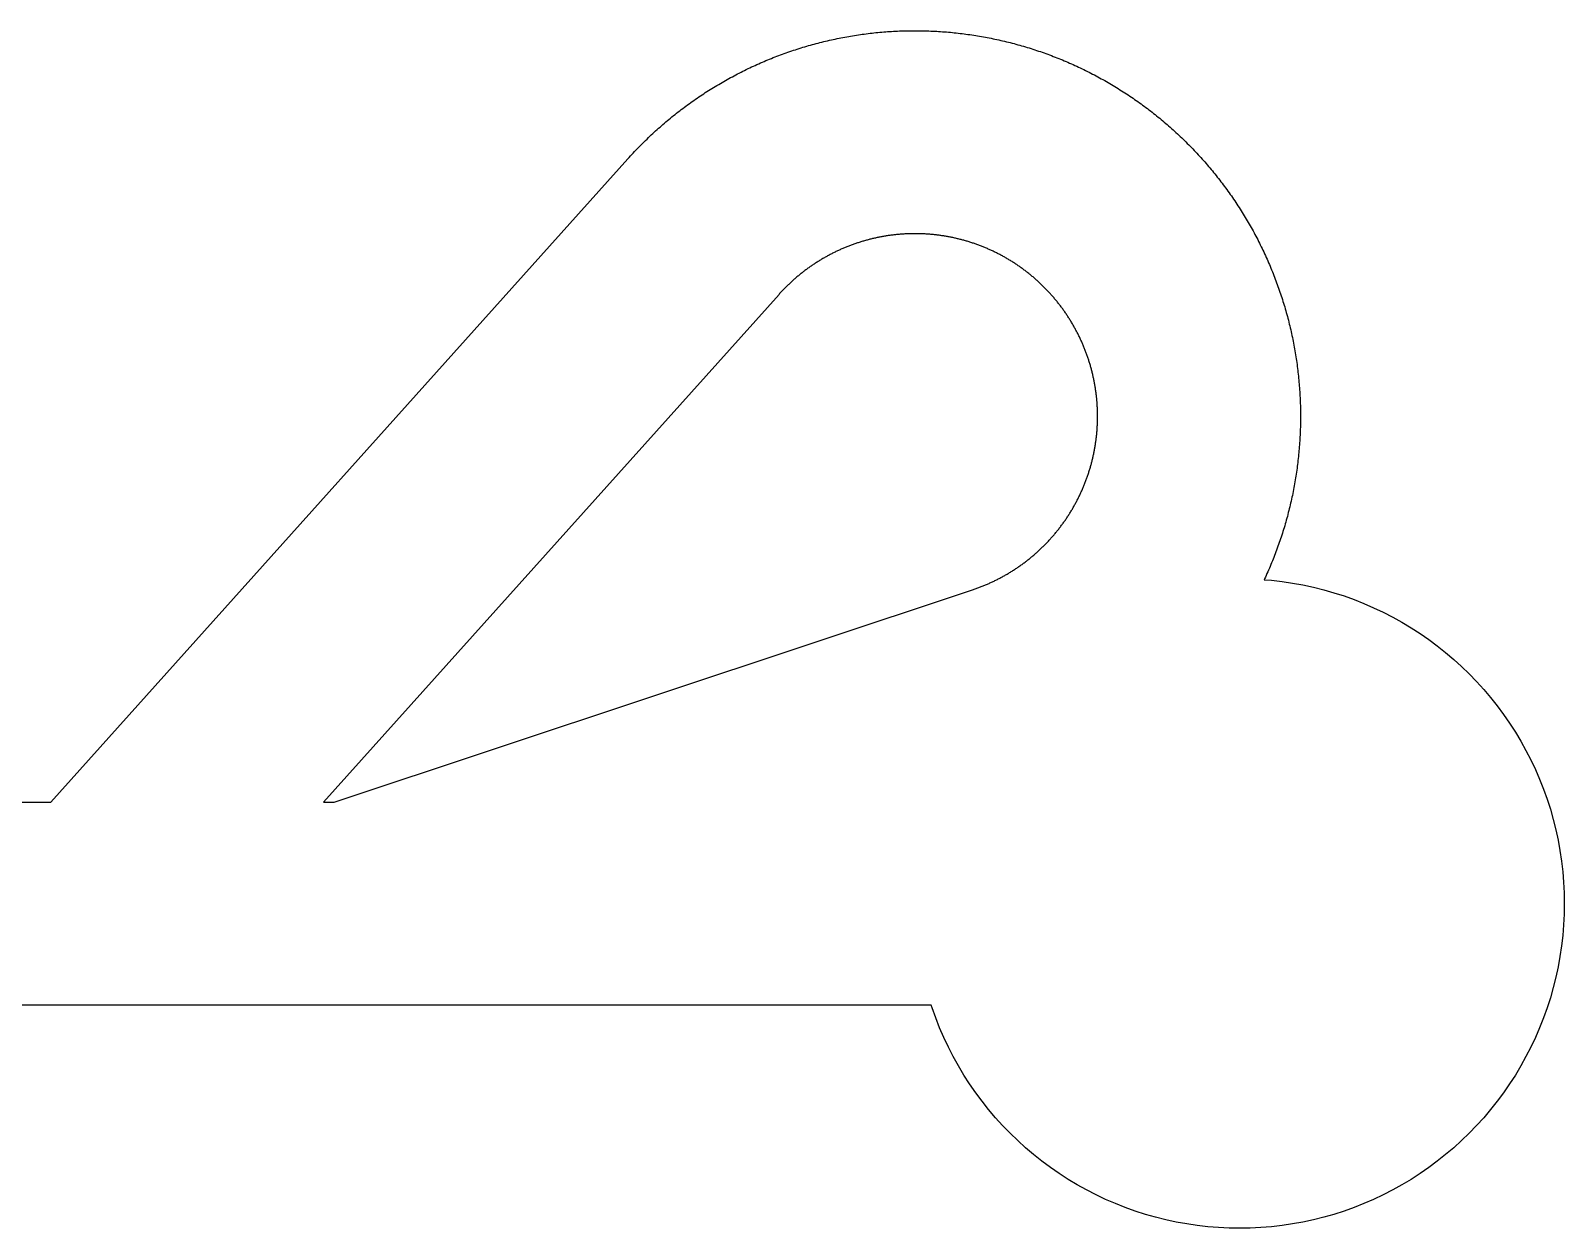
# Model space of a CAD drawing. Header units: millimetres. Extents: x -1.3 to 28.9, y -1.6 to 4.3.
# Drawn here: x 21.38 to 28.94, y -1.6 to 4.3 of the extents above; entities that cross this region are included whole.
import ezdxf

# ---------------------------------------------------------------- set-up
doc = ezdxf.new("R2010")
doc.units = ezdxf.units.MM

msp = doc.modelspace()

# ---------------------------------------------------------------- linework, layer by layer
for points in [[(18.887615, 0.5), (21.480008, 0.5), (24.323283, 3.668882), (24.329761, 3.676064), (24.336275, 3.683214), (24.342825, 3.69033), (24.349412, 3.697413), (24.356034, 3.704462), (24.362692, 3.711477), (24.369386, 3.718459), (24.376115, 3.725406), (24.38288, 3.732319), (24.38968, 3.739197), (24.396514, 3.74604), (24.403384, 3.752849), (24.410288, 3.759623), (24.417226, 3.766361), (24.424199, 3.773064), (24.431205, 3.779732), (24.438246, 3.786363), (24.44532, 3.792959), (24.452427, 3.799519), (24.459568, 3.806042), (24.466742, 3.812529), (24.473949, 3.81898), (24.481189, 3.825393), (24.488461, 3.83177), (24.495766, 3.838109), (24.503103, 3.844412), (24.510471, 3.850676), (24.517872, 3.856904), (24.525304, 3.863093), (24.532768, 3.869245), (24.540263, 3.875358), (24.547788, 3.881434), (24.555345, 3.887471), (24.562932, 3.893469), (24.57055, 3.899429), (24.578198, 3.905349), (24.585876, 3.911231), (24.593584, 3.917074), (24.601321, 3.922877), (24.609088, 3.928641), (24.616884, 3.934365), (24.62471, 3.94005), (24.632564, 3.945694), (24.640446, 3.951299), (24.648357, 3.956863), (24.656297, 3.962387), (24.664264, 3.967871), (24.672259, 3.973313), (24.680282, 3.978716), (24.688332, 3.984077), (24.696409, 3.989397), (24.704514, 3.994676), (24.712645, 3.999913), (24.720802, 4.00511), (24.728986, 4.010264), (24.737197, 4.015377), (24.745433, 4.020448), (24.753694, 4.025477), (24.761982, 4.030464), (24.770294, 4.035409), (24.778632, 4.040311), (24.786994, 4.045171), (24.795381, 4.049988), (24.803793, 4.054762), (24.812228, 4.059493), (24.820688, 4.064182), (24.829171, 4.068827), (24.837678, 4.073429), (24.846208, 4.077988), (24.854762, 4.082503), (24.863338, 4.086975), (24.871937, 4.091403), (24.880558, 4.095787), (24.889202, 4.100127), (24.897867, 4.104423), (24.906554, 4.108675), (24.915263, 4.112883), (24.923993, 4.117046), (24.932744, 4.121165), (24.941516, 4.125239), (24.950309, 4.129269), (24.959122, 4.133253), (24.967955, 4.137193), (24.976809, 4.141088), (24.985681, 4.144937), (24.994574, 4.148742), (25.003485, 4.152501), (25.012416, 4.156214), (25.021365, 4.159883), (25.030333, 4.163505), (25.03932, 4.167082), (25.048324, 4.170613), (25.057346, 4.174098), (25.066386, 4.177538), (25.075443, 4.180931), (25.084518, 4.184278), (25.093609, 4.187578), (25.102717, 4.190833), (25.111841, 4.194041), (25.120982, 4.197202), (25.130139, 4.200317), (25.139311, 4.203386), (25.148499, 4.206407), (25.157702, 4.209382), (25.16692, 4.21231), (25.176153, 4.215191), (25.185401, 4.218025), (25.194663, 4.220812), (25.203939, 4.223551), (25.213228, 4.226243), (25.222532, 4.228889), (25.231848, 4.231486), (25.241178, 4.234036), (25.25052, 4.236539), (25.259876, 4.238994), (25.269243, 4.241401), (25.278623, 4.243761), (25.288015, 4.246073), (25.297418, 4.248337), (25.306832, 4.250553), (25.316258, 4.252721), (25.325695, 4.254842), (25.335142, 4.256914), (25.3446, 4.258938), (25.354068, 4.260914), (25.363546, 4.262841), (25.373034, 4.264721), (25.382531, 4.266552), (25.392037, 4.268334), (25.401552, 4.270068), (25.411076, 4.271754), (25.420609, 4.273392), (25.430149, 4.27498), (25.439698, 4.27652), (25.449254, 4.278012), (25.458818, 4.279455), (25.468389, 4.280849), (25.477967, 4.282194), (25.487552, 4.283491), (25.497143, 4.284739), (25.50674, 4.285938), (25.516343, 4.287088), (25.525953, 4.288189), (25.535567, 4.289241), (25.545187, 4.290245), (25.554812, 4.291199), (25.564441, 4.292104), (25.574075, 4.292961), (25.583713, 4.293768), (25.593356, 4.294526), (25.603002, 4.295235), (25.612651, 4.295895), (25.622304, 4.296506), (25.631959, 4.297068), (25.641618, 4.29758), (25.651279, 4.298044), (25.660942, 4.298458), (25.670607, 4.298823), (25.680274, 4.299139), (25.689942, 4.299405), (25.699611, 4.299623), (25.709282, 4.299791), (25.718953, 4.29991), (25.728625, 4.299979), (25.738297, 4.3), (25.747969, 4.299971), (25.757641, 4.299893), (25.767312, 4.299766), (25.776982, 4.299589), (25.786651, 4.299363), (25.796319, 4.299089), (25.805986, 4.298764), (25.815651, 4.298391), (25.825314, 4.297968), (25.834974, 4.297497), (25.844632, 4.296976), (25.854287, 4.296406), (25.863939, 4.295787), (25.873588, 4.295118), (25.883233, 4.294401), (25.892875, 4.293634), (25.902513, 4.292819), (25.912146, 4.291954), (25.921774, 4.29104), (25.931398, 4.290078), (25.941017, 4.289066), (25.950631, 4.288005), (25.960239, 4.286896), (25.969842, 4.285737), (25.979438, 4.28453), (25.989028, 4.283274), (25.998611, 4.281969), (26.008188, 4.280615), (26.017758, 4.279213), (26.02732, 4.277762), (26.036875, 4.276262), (26.046423, 4.274714), (26.055962, 4.273117), (26.065493, 4.271471), (26.075015, 4.269777), (26.084529, 4.268035), (26.094034, 4.266244), (26.103529, 4.264405), (26.113015, 4.262517), (26.122492, 4.260581), (26.131958, 4.258597), (26.141414, 4.256565), (26.15086, 4.254485), (26.160294, 4.252356), (26.169718, 4.25018), (26.179131, 4.247956), (26.188532, 4.245683), (26.197922, 4.243363), (26.2073, 4.240996), (26.216665, 4.23858), (26.226018, 4.236117), (26.235359, 4.233606), (26.244686, 4.231048), (26.254001, 4.228442), (26.263302, 4.225789), (26.272589, 4.223089), (26.281862, 4.220341), (26.291122, 4.217546), (26.300367, 4.214705), (26.309597, 4.211816), (26.318813, 4.20888), (26.328014, 4.205897), (26.337199, 4.202868), (26.346369, 4.199791), (26.355523, 4.196668), (26.36466, 4.193499), (26.373782, 4.190283), (26.382887, 4.187021), (26.391976, 4.183712), (26.401047, 4.180357), (26.410102, 4.176956), (26.419138, 4.173509), (26.428158, 4.170016), (26.437159, 4.166477), (26.446142, 4.162893), (26.455107, 4.159262), (26.464053, 4.155587), (26.472981, 4.151865), (26.481889, 4.148098), (26.490778, 4.144286), (26.499648, 4.140429), (26.508497, 4.136527), (26.517327, 4.132579), (26.526137, 4.128587), (26.534926, 4.12455), (26.543694, 4.120468), (26.552442, 4.116342), (26.561168, 4.112171), (26.569874, 4.107956), (26.578557, 4.103696), (26.587219, 4.099393), (26.595859, 4.095045), (26.604476, 4.090653), (26.613071, 4.086218), (26.621644, 4.081739), (26.630193, 4.077216), (26.638719, 4.07265), (26.647222, 4.068041), (26.655702, 4.063388), (26.664157, 4.058692), (26.672589, 4.053954), (26.680996, 4.049172), (26.689379, 4.044348), (26.697737, 4.039481), (26.70607, 4.034571), (26.714379, 4.029619), (26.722662, 4.024625), (26.730919, 4.019589), (26.739151, 4.014511), (26.747356, 4.009391), (26.755536, 4.004229), (26.763689, 3.999026), (26.771816, 3.993782), (26.779915, 3.988496), (26.787988, 3.983168), (26.796034, 3.9778), (26.804052, 3.972391), (26.812042, 3.966942), (26.820005, 3.961451), (26.827939, 3.95592), (26.835845, 3.950349), (26.843723, 3.944738), (26.851572, 3.939086), (26.859393, 3.933395), (26.867184, 3.927664), (26.874946, 3.921894), (26.882678, 3.916084), (26.890381, 3.910234), (26.898054, 3.904346), (26.905697, 3.898418), (26.913309, 3.892452), (26.920891, 3.886447), (26.928443, 3.880404), (26.935963, 3.874322), (26.943453, 3.868202), (26.950911, 3.862044), (26.958338, 3.855848), (26.965733, 3.849614), (26.973097, 3.843343), (26.980428, 3.837034), (26.987727, 3.830689), (26.994994, 3.824306), (27.002228, 3.817886), (27.009429, 3.811429), (27.016598, 3.804936), (27.023733, 3.798406), (27.030835, 3.791841), (27.037903, 3.785239), (27.044938, 3.778601), (27.051939, 3.771928), (27.058906, 3.765218), (27.065838, 3.758474), (27.072736, 3.751694), (27.0796, 3.74488), (27.086428, 3.73803), (27.093222, 3.731146), (27.099981, 3.724227), (27.106704, 3.717274), (27.113392, 3.710287), (27.120044, 3.703266), (27.12666, 3.696211), (27.133241, 3.689123), (27.139785, 3.682001), (27.146293, 3.674846), (27.152764, 3.667658), (27.159199, 3.660437), (27.165597, 3.653183), (27.171958, 3.645897), (27.178281, 3.638579), (27.184568, 3.631228), (27.190816, 3.623846), (27.197028, 3.616432), (27.203201, 3.608986), (27.209336, 3.601509), (27.215433, 3.594001), (27.221492, 3.586462), (27.227513, 3.578892), (27.233495, 3.571292), (27.239438, 3.563662), (27.245342, 3.556001), (27.251207, 3.54831), (27.257033, 3.540589), (27.262819, 3.532839), (27.268566, 3.52506), (27.274274, 3.517251), (27.279941, 3.509414), (27.285568, 3.501547), (27.291156, 3.493653), (27.296703, 3.485729), (27.30221, 3.477778), (27.307676, 3.469799), (27.313101, 3.461792), (27.318486, 3.453757), (27.32383, 3.445696), (27.329132, 3.437607), (27.334393, 3.429491), (27.339613, 3.421349), (27.344792, 3.41318), (27.349929, 3.404984), (27.355024, 3.396763), (27.360077, 3.388516), (27.365088, 3.380244), (27.370056, 3.371945), (27.374983, 3.363622), (27.379867, 3.355274), (27.384709, 3.346901), (27.389507, 3.338503), (27.394264, 3.330082), (27.398977, 3.321636), (27.403647, 3.313166), (27.408274, 3.304672), (27.412857, 3.296156), (27.417397, 3.287615), (27.421894, 3.279052), (27.426347, 3.270466), (27.430756, 3.261858), (27.435122, 3.253227), (27.439443, 3.244574), (27.44372, 3.235899), (27.447953, 3.227203), (27.452142, 3.218485), (27.456286, 3.209746), (27.460386, 3.200986), (27.464441, 3.192205), (27.468451, 3.183403), (27.472417, 3.174582), (27.476337, 3.16574), (27.480213, 3.156878), (27.484043, 3.147997), (27.487828, 3.139097), (27.491568, 3.130177), (27.495262, 3.121238), (27.498911, 3.112281), (27.502514, 3.103305), (27.506071, 3.094311), (27.509583, 3.085299), (27.513048, 3.076269), (27.516468, 3.067222), (27.519841, 3.058157), (27.523168, 3.049076), (27.526449, 3.039977), (27.529684, 3.030862), (27.532872, 3.021731), (27.536014, 3.012583), (27.539109, 3.00342), (27.542157, 2.994241), (27.545159, 2.985046), (27.548114, 2.975837), (27.551021, 2.966612), (27.553882, 2.957373), (27.556696, 2.948119), (27.559463, 2.938851), (27.562182, 2.92957), (27.564854, 2.920274), (27.567479, 2.910965), (27.570056, 2.901643), (27.572586, 2.892308), (27.575069, 2.88296), (27.577503, 2.873599), (27.57989, 2.864226), (27.58223, 2.854841), (27.584521, 2.845445), (27.586765, 2.836037), (27.58896, 2.826617), (27.591108, 2.817187), (27.593208, 2.807745), (27.595259, 2.798293), (27.597263, 2.788831), (27.599218, 2.779359), (27.601125, 2.769877), (27.602984, 2.760385), (27.604794, 2.750884), (27.606556, 2.741374), (27.60827, 2.731855), (27.609935, 2.722327), (27.611551, 2.712792), (27.613119, 2.703247), (27.614639, 2.693696), (27.616109, 2.684136), (27.617531, 2.674569), (27.618905, 2.664995), (27.620229, 2.655414), (27.621505, 2.645827), (27.622732, 2.636233), (27.62391, 2.626633), (27.625039, 2.617027), (27.62612, 2.607416), (27.627151, 2.597799), (27.628133, 2.588177), (27.629067, 2.57855), (27.629951, 2.568919), (27.630787, 2.559283), (27.631573, 2.549643), (27.63231, 2.539999), (27.632998, 2.530352), (27.633637, 2.520701), (27.634227, 2.511047), (27.634768, 2.50139), (27.635259, 2.49173), (27.635702, 2.482069), (27.636095, 2.472405), (27.636439, 2.462739), (27.636734, 2.453071), (27.636979, 2.443402), (27.637176, 2.433732), (27.637323, 2.424062), (27.637421, 2.41439), (27.637469, 2.404718), (27.637469, 2.395046), (27.637419, 2.385374), (27.63732, 2.375703), (27.637171, 2.366032), (27.636974, 2.356362), (27.636727, 2.346693), (27.636431, 2.337026), (27.636086, 2.32736), (27.635692, 2.317696), (27.635248, 2.308034), (27.634755, 2.298375), (27.634213, 2.288718), (27.633622, 2.279064), (27.632982, 2.269413), (27.632293, 2.259766), (27.631554, 2.250122), (27.630767, 2.240482), (27.62993, 2.230847), (27.629045, 2.221215), (27.62811, 2.211589), (27.627127, 2.201967), (27.626094, 2.19235), (27.625012, 2.182739), (27.623882, 2.173133), (27.622703, 2.163533), (27.621475, 2.15394), (27.620198, 2.144352), (27.618872, 2.134772), (27.617497, 2.125198), (27.616074, 2.115631), (27.614602, 2.106072), (27.613082, 2.09652), (27.611512, 2.086976), (27.609895, 2.07744), (27.608228, 2.067913), (27.606514, 2.058394), (27.604751, 2.048884), (27.602939, 2.039384), (27.601079, 2.029892), (27.599171, 2.02041), (27.597214, 2.010938), (27.59521, 2.001476), (27.593157, 1.992025), (27.591056, 1.982584), (27.588907, 1.973153), (27.586711, 1.963734), (27.584466, 1.954326), (27.582173, 1.94493), (27.579833, 1.935545), (27.577445, 1.926173), (27.575009, 1.916813), (27.572525, 1.907465), (27.569994, 1.89813), (27.567416, 1.888808), (27.56479, 1.879499), (27.562116, 1.870204), (27.559396, 1.860923), (27.556628, 1.851655), (27.553813, 1.842402), (27.550951, 1.833163), (27.548042, 1.823939), (27.545086, 1.81473), (27.542084, 1.805536), (27.539034, 1.796357), (27.535938, 1.787194), (27.532795, 1.778047), (27.529606, 1.768916), (27.52637, 1.759801), (27.523088, 1.750703), (27.51976, 1.741622), (27.516385, 1.732558), (27.512964, 1.723511), (27.509498, 1.714481), (27.505985, 1.70547), (27.502427, 1.696476), (27.498822, 1.687501), (27.495173, 1.678544), (27.491477, 1.669606), (27.487737, 1.660686), (27.48395, 1.651786), (27.480119, 1.642906), (27.476242, 1.634044), (27.472321, 1.625203), (27.468354, 1.616382), (27.464343, 1.607581), (27.460287, 1.598801), (27.458611, 1.595222), (27.494302, 1.592296), (27.546317, 1.586312), (27.598108, 1.578629), (27.64962, 1.569256), (27.700797, 1.558203), (27.751585, 1.545481), (27.80193, 1.531105), (27.851778, 1.515088), (27.901075, 1.497449), (27.949769, 1.478207), (27.997806, 1.457382), (28.045137, 1.434996), (28.09171, 1.411074), (28.137475, 1.385641), (28.182384, 1.358723), (28.226387, 1.330351), (28.269439, 1.300555), (28.311493, 1.269365), (28.352504, 1.236817), (28.392428, 1.202944), (28.431223, 1.167783), (28.468846, 1.131371), (28.505258, 1.093748), (28.540419, 1.054953), (28.574292, 1.015029), (28.60684, 0.974018), (28.63803, 0.931964), (28.667826, 0.888912), (28.696199, 0.844909), (28.723116, 0.8), (28.748549, 0.754235), (28.772471, 0.707662), (28.794857, 0.660331), (28.815682, 0.612293), (28.834924, 0.5636), (28.852563, 0.514303), (28.86858, 0.464455), (28.882956, 0.41411), (28.895678, 0.363322), (28.906731, 0.312145), (28.916104, 0.260633), (28.923787, 0.208842), (28.929771, 0.156827), (28.934049, 0.104645), (28.936618, 0.052351), (28.937475, 0), (28.936618, -0.052351), (28.934049, -0.104645), (28.929771, -0.156827), (28.923787, -0.208842), (28.916104, -0.260633), (28.906731, -0.312145), (28.895678, -0.363322), (28.882956, -0.41411), (28.86858, -0.464455), (28.852563, -0.514303), (28.834924, -0.5636), (28.815682, -0.612293), (28.794857, -0.660331), (28.772471, -0.707662), (28.748549, -0.754235), (28.723116, -0.8), (28.696199, -0.844909), (28.667826, -0.888912), (28.63803, -0.931964), (28.60684, -0.974018), (28.574292, -1.015029), (28.540419, -1.054953), (28.505258, -1.093748), (28.468846, -1.131371), (28.431223, -1.167783), (28.392428, -1.202944), (28.352504, -1.236817), (28.311493, -1.269365), (28.269439, -1.300555), (28.226387, -1.330351), (28.182384, -1.358723), (28.137475, -1.385641), (28.09171, -1.411074), (28.045137, -1.434996), (27.997806, -1.457382), (27.949769, -1.478207), (27.901075, -1.497449), (27.851778, -1.515088), (27.80193, -1.531105), (27.751585, -1.545481), (27.700797, -1.558203), (27.64962, -1.569256), (27.598108, -1.578629), (27.546317, -1.586312), (27.494302, -1.592296), (27.44212, -1.596574), (27.389826, -1.599143), (27.337475, -1.6), (27.285124, -1.599143), (27.23283, -1.596574), (27.180648, -1.592296), (27.128633, -1.586312), (27.076842, -1.578629), (27.025331, -1.569256), (26.974153, -1.558203), (26.923365, -1.545481), (26.87302, -1.531105), (26.823172, -1.515088), (26.773875, -1.497449), (26.725182, -1.478207), (26.677144, -1.457382), (26.629813, -1.434996), (26.58324, -1.411074), (26.537475, -1.385641), (26.492566, -1.358723), (26.448563, -1.330351), (26.405511, -1.300555), (26.363457, -1.269365), (26.322446, -1.236817), (26.282522, -1.202944), (26.243727, -1.167783), (26.206104, -1.131371), (26.169692, -1.093748), (26.134531, -1.054953), (26.100658, -1.015029), (26.06811, -0.974018), (26.03692, -0.931964), (26.007124, -0.888912), (25.978752, -0.844909), (25.951834, -0.8), (25.926401, -0.754235), (25.902479, -0.707662), (25.880093, -0.660331), (25.859268, -0.612293), (25.840026, -0.5636), (25.822387, -0.514303), (25.817791, -0.5), (1.827291, -0.5)], [(26.030129, 1.54891), (26.034458, 1.550411), (26.038779, 1.551934), (26.043092, 1.553479), (26.047397, 1.555045), (26.051694, 1.556634), (26.055983, 1.558244), (26.060264, 1.559877), (26.064537, 1.561531), (26.068801, 1.563206), (26.073056, 1.564904), (26.077303, 1.566623), (26.081541, 1.568364), (26.08577, 1.570126), (26.08999, 1.57191), (26.0942, 1.573715), (26.098402, 1.575542), (26.102594, 1.57739), (26.106777, 1.579259), (26.11095, 1.581149), (26.115114, 1.583061), (26.119267, 1.584994), (26.123411, 1.586948), (26.127545, 1.588923), (26.131669, 1.590919), (26.135782, 1.592937), (26.139885, 1.594975), (26.143978, 1.597034), (26.14806, 1.599113), (26.152132, 1.601214), (26.156193, 1.603335), (26.160243, 1.605477), (26.164282, 1.607639), (26.16831, 1.609822), (26.172327, 1.612025), (26.176332, 1.614249), (26.180326, 1.616493), (26.184309, 1.618758), (26.18828, 1.621043), (26.19224, 1.623348), (26.196187, 1.625673), (26.200123, 1.628018), (26.204047, 1.630383), (26.207959, 1.632768), (26.211858, 1.635173), (26.215745, 1.637598), (26.21962, 1.640042), (26.223482, 1.642506), (26.227332, 1.64499), (26.231169, 1.647494), (26.234993, 1.650016), (26.238805, 1.652559), (26.242603, 1.65512), (26.246388, 1.657701), (26.250161, 1.660302), (26.253919, 1.662921), (26.257665, 1.66556), (26.261397, 1.668217), (26.265115, 1.670894), (26.26882, 1.673589), (26.272511, 1.676303), (26.276188, 1.679036), (26.279851, 1.681788), (26.2835, 1.684558), (26.287135, 1.687347), (26.290755, 1.690154), (26.294362, 1.69298), (26.297953, 1.695824), (26.301531, 1.698686), (26.305094, 1.701567), (26.308642, 1.704465), (26.312175, 1.707382), (26.315693, 1.710316), (26.319196, 1.713268), (26.322685, 1.716239), (26.326158, 1.719226), (26.329616, 1.722232), (26.333058, 1.725255), (26.336485, 1.728296), (26.339897, 1.731354), (26.343293, 1.734429), (26.346673, 1.737521), (26.350037, 1.740631), (26.353386, 1.743758), (26.356719, 1.746902), (26.360035, 1.750062), (26.363336, 1.75324), (26.36662, 1.756434), (26.369888, 1.759645), (26.373139, 1.762873), (26.376374, 1.766117), (26.379593, 1.769378), (26.382795, 1.772654), (26.38598, 1.775948), (26.389148, 1.779257), (26.3923, 1.782582), (26.395434, 1.785924), (26.398552, 1.789281), (26.401652, 1.792654), (26.404735, 1.796043), (26.407801, 1.799447), (26.410849, 1.802867), (26.41388, 1.806303), (26.416894, 1.809754), (26.419889, 1.81322), (26.422868, 1.816702), (26.425828, 1.820198), (26.428771, 1.82371), (26.431695, 1.827236), (26.434602, 1.830778), (26.43749, 1.834334), (26.440361, 1.837904), (26.443213, 1.84149), (26.446047, 1.84509), (26.448863, 1.848704), (26.45166, 1.852332), (26.454438, 1.855975), (26.457199, 1.859632), (26.45994, 1.863302), (26.462663, 1.866987), (26.465367, 1.870685), (26.468052, 1.874398), (26.470718, 1.878123), (26.473365, 1.881863), (26.475993, 1.885616), (26.478602, 1.889382), (26.481192, 1.893161), (26.483762, 1.896953), (26.486313, 1.900759), (26.488845, 1.904577), (26.491357, 1.908409), (26.49385, 1.912253), (26.496323, 1.916109), (26.498776, 1.919978), (26.50121, 1.92386), (26.503624, 1.927754), (26.506018, 1.93166), (26.508392, 1.935579), (26.510746, 1.939509), (26.51308, 1.943451), (26.515394, 1.947405), (26.517688, 1.951371), (26.519962, 1.955349), (26.522215, 1.959338), (26.524448, 1.963338), (26.526661, 1.96735), (26.528853, 1.971373), (26.531024, 1.975407), (26.533176, 1.979452), (26.535306, 1.983508), (26.537416, 1.987575), (26.539505, 1.991652), (26.541573, 1.99574), (26.543621, 1.999839), (26.545647, 2.003948), (26.547653, 2.008067), (26.549638, 2.012196), (26.551601, 2.016335), (26.553544, 2.020485), (26.555465, 2.024644), (26.557365, 2.028813), (26.559244, 2.032991), (26.561102, 2.037179), (26.562938, 2.041376), (26.564753, 2.045583), (26.566546, 2.049799), (26.568318, 2.054024), (26.570069, 2.058258), (26.571798, 2.0625), (26.573505, 2.066752), (26.57519, 2.071012), (26.576854, 2.075281), (26.578496, 2.079558), (26.580117, 2.083843), (26.581715, 2.088137), (26.583292, 2.092438), (26.584846, 2.096748), (26.586379, 2.101065), (26.58789, 2.105391), (26.589378, 2.109723), (26.590845, 2.114064), (26.59229, 2.118412), (26.593712, 2.122767), (26.595112, 2.127129), (26.59649, 2.131498), (26.597846, 2.135875), (26.599179, 2.140258), (26.60049, 2.144648), (26.601779, 2.149044), (26.603045, 2.153447), (26.604289, 2.157856), (26.60551, 2.162272), (26.606709, 2.166694), (26.607886, 2.171122), (26.60904, 2.175556), (26.610171, 2.179995), (26.611279, 2.18444), (26.612365, 2.188891), (26.613429, 2.193348), (26.614469, 2.197809), (26.615487, 2.202276), (26.616482, 2.206748), (26.617455, 2.211226), (26.618404, 2.215708), (26.619331, 2.220194), (26.620235, 2.224686), (26.621116, 2.229182), (26.621974, 2.233682), (26.622809, 2.238187), (26.623621, 2.242696), (26.624411, 2.247209), (26.625177, 2.251726), (26.62592, 2.256246), (26.62664, 2.260771), (26.627338, 2.265299), (26.628012, 2.269831), (26.628663, 2.274365), (26.629291, 2.278904), (26.629896, 2.283445), (26.630478, 2.287989), (26.631036, 2.292537), (26.631572, 2.297087), (26.632084, 2.30164), (26.632573, 2.306195), (26.633039, 2.310752), (26.633482, 2.315313), (26.633901, 2.319875), (26.634297, 2.324439), (26.634671, 2.329005), (26.63502, 2.333573), (26.635347, 2.338143), (26.63565, 2.342715), (26.63593, 2.347288), (26.636187, 2.351862), (26.63642, 2.356437), (26.63663, 2.361014), (26.636817, 2.365592), (26.636981, 2.37017), (26.637121, 2.374749), (26.637238, 2.379329), (26.637331, 2.38391), (26.637401, 2.388491), (26.637448, 2.393072), (26.637472, 2.397653), (26.637472, 2.402235), (26.637449, 2.406816), (26.637403, 2.411398), (26.637333, 2.415979), (26.63724, 2.420559), (26.637124, 2.425139), (26.636984, 2.429718), (26.636821, 2.434297), (26.636635, 2.438875), (26.636426, 2.443451), (26.636193, 2.448027), (26.635937, 2.452601), (26.635657, 2.457174), (26.635354, 2.461746), (26.635029, 2.466315), (26.634679, 2.470884), (26.634307, 2.47545), (26.633911, 2.480014), (26.633492, 2.484576), (26.63305, 2.489136), (26.632585, 2.493694), (26.632096, 2.49825), (26.631584, 2.502802), (26.63105, 2.507353), (26.630491, 2.5119), (26.62991, 2.516444), (26.629306, 2.520986), (26.628679, 2.525524), (26.628028, 2.530059), (26.627354, 2.534591), (26.626658, 2.539119), (26.625938, 2.543644), (26.625195, 2.548164), (26.62443, 2.552681), (26.623641, 2.557194), (26.622829, 2.561703), (26.621995, 2.566208), (26.621137, 2.570709), (26.620257, 2.575205), (26.619353, 2.579696), (26.618427, 2.584183), (26.617478, 2.588665), (26.616506, 2.593143), (26.615512, 2.597615), (26.614494, 2.602082), (26.613454, 2.606544), (26.612392, 2.611), (26.611306, 2.615451), (26.610198, 2.619897), (26.609067, 2.624336), (26.607914, 2.62877), (26.606738, 2.633198), (26.60554, 2.63762), (26.604319, 2.642036), (26.603076, 2.646446), (26.60181, 2.650849), (26.600522, 2.655245), (26.599211, 2.659635), (26.597878, 2.664019), (26.596523, 2.668395), (26.595146, 2.672765), (26.593746, 2.677127), (26.592325, 2.681482), (26.590881, 2.68583), (26.589414, 2.690171), (26.587926, 2.694504), (26.586416, 2.698829), (26.584884, 2.703147), (26.58333, 2.707457), (26.581754, 2.711759), (26.580156, 2.716052), (26.578536, 2.720338), (26.576894, 2.724615), (26.575231, 2.728884), (26.573546, 2.733144), (26.571839, 2.737396), (26.570111, 2.741639), (26.568361, 2.745873), (26.56659, 2.750098), (26.564797, 2.754314), (26.562982, 2.758521), (26.561147, 2.762719), (26.55929, 2.766907), (26.557411, 2.771086), (26.555512, 2.775255), (26.553591, 2.779414), (26.551649, 2.783564), (26.549686, 2.787703), (26.547702, 2.791833), (26.545696, 2.795952), (26.54367, 2.800061), (26.541623, 2.80416), (26.539556, 2.808248), (26.537467, 2.812326), (26.535358, 2.816393), (26.533228, 2.820449), (26.531077, 2.824495), (26.528906, 2.828529), (26.526714, 2.832552), (26.524502, 2.836564), (26.52227, 2.840565), (26.520017, 2.844554), (26.517744, 2.848532), (26.51545, 2.852498), (26.513137, 2.856453), (26.510803, 2.860395), (26.508449, 2.864326), (26.506076, 2.868244), (26.503682, 2.872151), (26.501269, 2.876045), (26.498836, 2.879927), (26.496383, 2.883797), (26.49391, 2.887654), (26.491418, 2.891498), (26.488906, 2.89533), (26.486375, 2.899148), (26.483824, 2.902954), (26.481254, 2.906747), (26.478665, 2.910526), (26.476057, 2.914293), (26.473429, 2.918046), (26.470782, 2.921786), (26.468117, 2.925512), (26.465432, 2.929224), (26.462729, 2.932923), (26.460007, 2.936608), (26.457266, 2.940279), (26.454506, 2.943936), (26.451728, 2.947579), (26.448931, 2.951208), (26.446116, 2.954823), (26.443282, 2.958423), (26.440431, 2.962008), (26.437561, 2.96558), (26.434672, 2.969136), (26.431766, 2.972678), (26.428842, 2.976205), (26.4259, 2.979717), (26.42294, 2.983213), (26.419962, 2.986695), (26.416967, 2.990162), (26.413954, 2.993613), (26.410923, 2.997049), (26.407875, 3.00047), (26.40481, 3.003874), (26.401727, 3.007264), (26.398627, 3.010637), (26.39551, 3.013995), (26.392376, 3.017337), (26.389225, 3.020662), (26.386057, 3.023972), (26.382872, 3.027266), (26.379671, 3.030543), (26.376453, 3.033804), (26.373218, 3.037048), (26.369967, 3.040276), (26.3667, 3.043488), (26.363416, 3.046682), (26.360116, 3.04986), (26.3568, 3.053022), (26.353467, 3.056166), (26.350119, 3.059293), (26.346755, 3.062403), (26.343375, 3.065496), (26.33998, 3.068572), (26.336568, 3.07163), (26.333142, 3.074671), (26.3297, 3.077695), (26.326242, 3.080701), (26.322769, 3.083689), (26.319282, 3.086659), (26.315779, 3.089612), (26.312261, 3.092547), (26.308728, 3.095464), (26.30518, 3.098363), (26.301618, 3.101244), (26.298041, 3.104107), (26.294449, 3.106951), (26.290843, 3.109777), (26.287223, 3.112585), (26.283588, 3.115374), (26.27994, 3.118145), (26.276277, 3.120897), (26.2726, 3.12363), (26.26891, 3.126345), (26.265205, 3.129041), (26.261487, 3.131718), (26.257756, 3.134376), (26.254011, 3.137015), (26.250252, 3.139635), (26.24648, 3.142235), (26.242696, 3.144817), (26.238897, 3.147379), (26.235086, 3.149922), (26.231263, 3.152445), (26.227426, 3.154949), (26.223576, 3.157433), (26.219714, 3.159898), (26.21584, 3.162343), (26.211953, 3.164768), (26.208054, 3.167174), (26.204142, 3.169559), (26.200219, 3.171925), (26.196283, 3.174271), (26.192336, 3.176596), (26.188377, 3.178901), (26.184406, 3.181187), (26.180424, 3.183452), (26.17643, 3.185696), (26.172424, 3.187921), (26.168408, 3.190125), (26.16438, 3.192308), (26.160341, 3.194471), (26.156292, 3.196613), (26.152231, 3.198735), (26.14816, 3.200836), (26.144078, 3.202916), (26.139985, 3.204975), (26.135882, 3.207014), (26.131769, 3.209032), (26.127646, 3.211028), (26.123512, 3.213004), (26.119368, 3.214959), (26.115215, 3.216892), (26.111052, 3.218804), (26.106879, 3.220695), (26.102696, 3.222565), (26.098504, 3.224414), (26.094303, 3.226241), (26.090092, 3.228047), (26.085872, 3.229831), (26.081644, 3.231594), (26.077406, 3.233335), (26.073159, 3.235054), (26.068904, 3.236752), (26.06464, 3.238429), (26.060368, 3.240083), (26.056088, 3.241716), (26.051799, 3.243327), (26.047502, 3.244916), (26.043197, 3.246483), (26.038884, 3.248029), (26.034563, 3.249552), (26.030234, 3.251053), (26.025898, 3.252533), (26.021555, 3.25399), (26.017204, 3.255425), (26.012846, 3.256838), (26.00848, 3.258228), (26.004108, 3.259597), (25.999729, 3.260943), (25.995343, 3.262267), (25.99095, 3.263568), (25.986551, 3.264848), (25.982145, 3.266104), (25.977733, 3.267339), (25.973315, 3.26855), (25.96889, 3.26974), (25.96446, 3.270906), (25.960024, 3.272051), (25.955582, 3.273172), (25.951134, 3.274271), (25.946681, 3.275347), (25.942222, 3.276401), (25.937758, 3.277432), (25.933289, 3.27844), (25.928815, 3.279425), (25.924335, 3.280388), (25.919851, 3.281328), (25.915363, 3.282245), (25.910869, 3.283139), (25.906371, 3.28401), (25.901869, 3.284859), (25.897363, 3.285684), (25.892852, 3.286486), (25.888337, 3.287266), (25.883819, 3.288022), (25.879296, 3.288756), (25.87477, 3.289466), (25.870241, 3.290154), (25.865708, 3.290818), (25.861171, 3.291459), (25.856632, 3.292077), (25.852089, 3.292672), (25.847543, 3.293244), (25.842995, 3.293793), (25.838444, 3.294318), (25.83389, 3.294821), (25.829333, 3.2953), (25.824775, 3.295756), (25.820214, 3.296189), (25.815651, 3.296598), (25.811086, 3.296985), (25.806518, 3.297348), (25.80195, 3.297688), (25.797379, 3.298004), (25.792807, 3.298297), (25.788234, 3.298568), (25.783659, 3.298814), (25.779083, 3.299038), (25.774506, 3.299238), (25.769928, 3.299415), (25.765349, 3.299568), (25.760769, 3.299698), (25.756189, 3.299805), (25.751608, 3.299889), (25.747027, 3.299949), (25.742446, 3.299986), (25.737864, 3.3), (25.733283, 3.29999), (25.728702, 3.299957), (25.72412, 3.299901), (25.71954, 3.299821), (25.714959, 3.299718), (25.71038, 3.299592), (25.705801, 3.299442), (25.701222, 3.29927), (25.696645, 3.299073), (25.692069, 3.298854), (25.687494, 3.298611), (25.68292, 3.298345), (25.678348, 3.298056), (25.673777, 3.297743), (25.669208, 3.297407), (25.664641, 3.297048), (25.660075, 3.296666), (25.655512, 3.29626), (25.65095, 3.295831), (25.646391, 3.295379), (25.641834, 3.294904), (25.63728, 3.294405), (25.632728, 3.293884), (25.62818, 3.293339), (25.623633, 3.292771), (25.61909, 3.29218), (25.61455, 3.291566), (25.610013, 3.290928), (25.60548, 3.290268), (25.600949, 3.289585), (25.596423, 3.288878), (25.5919, 3.288149), (25.58738, 3.287396), (25.582865, 3.28662), (25.578354, 3.285822), (25.573847, 3.285), (25.569344, 3.284156), (25.564845, 3.283289), (25.560351, 3.282398), (25.555861, 3.281485), (25.551376, 3.280549), (25.546896, 3.279591), (25.542421, 3.278609), (25.537951, 3.277605), (25.533486, 3.276578), (25.529027, 3.275528), (25.524573, 3.274456), (25.520124, 3.27336), (25.515681, 3.272243), (25.511244, 3.271102), (25.506812, 3.269939), (25.502387, 3.268754), (25.497968, 3.267546), (25.493554, 3.266316), (25.489148, 3.265063), (25.484747, 3.263787), (25.480353, 3.26249), (25.475966, 3.26117), (25.471586, 3.259827), (25.467212, 3.258463), (25.462846, 3.257076), (25.458486, 3.255667), (25.454134, 3.254235), (25.449789, 3.252782), (25.445452, 3.251306), (25.441122, 3.249809), (25.4368, 3.248289), (25.432486, 3.246748), (25.428179, 3.245184), (25.423881, 3.243599), (25.419591, 3.241991), (25.415309, 3.240362), (25.411035, 3.238711), (25.40677, 3.237039), (25.402513, 3.235345), (25.398265, 3.233629), (25.394026, 3.231891), (25.389796, 3.230132), (25.385574, 3.228351), (25.381362, 3.226549), (25.377159, 3.224726), (25.372966, 3.222881), (25.368782, 3.221015), (25.364607, 3.219127), (25.360442, 3.217219), (25.356287, 3.215289), (25.352142, 3.213338), (25.348006, 3.211366), (25.343881, 3.209372), (25.339766, 3.207358), (25.335661, 3.205323), (25.331567, 3.203268), (25.327483, 3.201191), (25.32341, 3.199093), (25.319348, 3.196975), (25.315296, 3.194836), (25.311255, 3.192677), (25.307226, 3.190497), (25.303207, 3.188297), (25.2992, 3.186076), (25.295204, 3.183835), (25.29122, 3.181573), (25.287247, 3.179291), (25.283286, 3.176989), (25.279337, 3.174667), (25.275399, 3.172325), (25.271474, 3.169963), (25.26756, 3.167581), (25.263659, 3.165179), (25.25977, 3.162757), (25.255893, 3.160315), (25.252029, 3.157854), (25.248178, 3.155373), (25.244339, 3.152872), (25.240513, 3.150352), (25.236699, 3.147813), (25.232899, 3.145254), (25.229112, 3.142676), (25.225338, 3.140078), (25.221577, 3.137461), (25.21783, 3.134826), (25.214096, 3.132171), (25.210376, 3.129497), (25.206669, 3.126805), (25.202976, 3.124093), (25.199297, 3.121363), (25.195632, 3.118614), (25.191981, 3.115846), (25.188344, 3.11306), (25.184721, 3.110256), (25.181113, 3.107433), (25.177519, 3.104591), (25.173939, 3.101732), (25.170374, 3.098854), (25.166824, 3.095958), (25.163289, 3.093044), (25.159768, 3.090112), (25.156263, 3.087163), (25.152772, 3.084195), (25.149297, 3.08121), (25.145837, 3.078207), (25.142392, 3.075186), (25.138963, 3.072148), (25.135549, 3.069093), (25.132151, 3.06602), (25.128768, 3.06293), (25.125402, 3.059823), (25.122051, 3.056698), (25.118716, 3.053557), (25.115397, 3.050399), (25.112094, 3.047224), (25.108807, 3.044032), (25.105537, 3.040823), (25.102283, 3.037598), (25.099046, 3.034356), (25.095825, 3.031098), (25.09262, 3.027824), (25.089433, 3.024533), (25.086262, 3.021226), (25.083108, 3.017903), (25.079971, 3.014564), (25.076851, 3.011209), (25.073749, 3.007838), (25.070663, 3.004452), (25.067595, 3.001049), (22.823531, 0.5), (22.875776, 0.5), (26.021449, 1.545975), (26.025793, 1.547432), (26.030129, 1.54891)]]:
    msp.add_lwpolyline(points)

doc.saveas('drawing.dxf')
